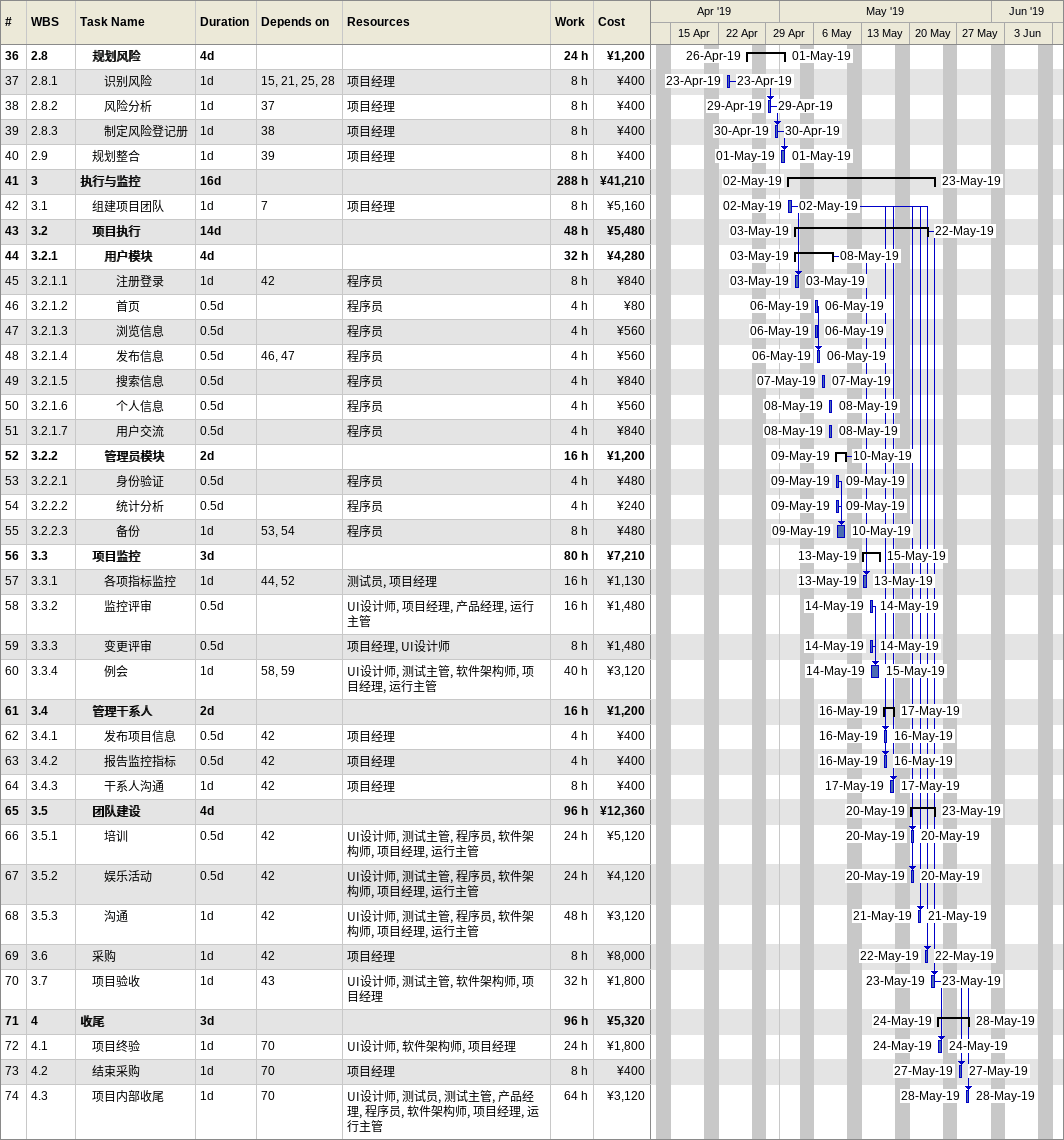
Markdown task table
| ID | WBS | Task | Duration | Start | Finish | Predecessors | Resources | Work (h) | Cost (¥) |
|---|---|---|---|---|---|---|---|---|---|
| 36 | 2.8 | **规划风险** | 4d | 2019-04-26 | 2019-05-01 |  |  | 24 | 1200 |
| 37 | 2.8.1 | 识别风险 | 1d | 2019-04-23 | 2019-04-23 | 15, 21, 25, 28 | 项目经理 | 8 | 400 |
| 38 | 2.8.2 | 风险分析 | 1d | 2019-04-29 | 2019-04-29 | 37 | 项目经理 | 8 | 400 |
| 39 | 2.8.3 | 制定风险登记册 | 1d | 2019-04-30 | 2019-04-30 | 38 | 项目经理 | 8 | 400 |
| 40 | 2.9 | 规划整合 | 1d | 2019-05-01 | 2019-05-01 | 39 | 项目经理 | 8 | 400 |
| 41 | 3 | **执行与监控** | 16d | 2019-05-02 | 2019-05-23 |  |  | 288 | 41210 |
| 42 | 3.1 | 组建项目团队 | 1d | 2019-05-02 | 2019-05-02 | 7 | 项目经理 | 8 | 5160 |
| 43 | 3.2 | **项目执行** | 14d | 2019-05-03 | 2019-05-22 |  |  | 48 | 5480 |
| 44 | 3.2.1 | **用户模块** | 4d | 2019-05-03 | 2019-05-08 |  |  | 32 | 4280 |
| 45 | 3.2.1.1 | 注册登录 | 1d | 2019-05-03 | 2019-05-03 | 42 | 程序员 | 8 | 840 |
| 46 | 3.2.1.2 | 首页 | 0.5d | 2019-05-06 | 2019-05-06 |  | 程序员 | 4 | 80 |
| 47 | 3.2.1.3 | 浏览信息 | 0.5d | 2019-05-06 | 2019-05-06 |  | 程序员 | 4 | 560 |
| 48 | 3.2.1.4 | 发布信息 | 0.5d | 2019-05-06 | 2019-05-06 | 46, 47 | 程序员 | 4 | 560 |
| 49 | 3.2.1.5 | 搜索信息 | 0.5d | 2019-05-07 | 2019-05-07 |  | 程序员 | 4 | 840 |
| 50 | 3.2.1.6 | 个人信息 | 0.5d | 2019-05-08 | 2019-05-08 |  | 程序员 | 4 | 560 |
| 51 | 3.2.1.7 | 用户交流 | 0.5d | 2019-05-08 | 2019-05-08 |  | 程序员 | 4 | 840 |
| 52 | 3.2.2 | **管理员模块** | 2d | 2019-05-09 | 2019-05-10 |  |  | 16 | 1200 |
| 53 | 3.2.2.1 | 身份验证 | 0.5d | 2019-05-09 | 2019-05-09 |  | 程序员 | 4 | 480 |
| 54 | 3.2.2.2 | 统计分析 | 0.5d | 2019-05-09 | 2019-05-09 |  | 程序员 | 4 | 240 |
| 55 | 3.2.2.3 | 备份 | 1d | 2019-05-09 | 2019-05-10 | 53, 54 | 程序员 | 8 | 480 |
| 56 | 3.3 | **项目监控** | 3d | 2019-05-13 | 2019-05-15 |  |  | 80 | 7210 |
| 57 | 3.3.1 | 各项指标监控 | 1d | 2019-05-13 | 2019-05-13 | 44, 52 | 测试员, 项目经理 | 16 | 1130 |
| 58 | 3.3.2 | 监控评审 | 0.5d | 2019-05-14 | 2019-05-14 |  | UI设计师, 项目经理, 产品经理, 运行主管 | 16 | 1480 |
| 59 | 3.3.3 | 变更评审 | 0.5d | 2019-05-14 | 2019-05-14 |  | 项目经理, UI设计师 | 8 | 1480 |
| 60 | 3.3.4 | 例会 | 1d | 2019-05-14 | 2019-05-15 | 58, 59 | UI设计师, 测试主管, 软件架构师, 项目经理, 运行主管 | 40 | 3120 |
| 61 | 3.4 | **管理干系人** | 2d | 2019-05-16 | 2019-05-17 |  |  | 16 | 1200 |
| 62 | 3.4.1 | 发布项目信息 | 0.5d | 2019-05-16 | 2019-05-16 | 42 | 项目经理 | 4 | 400 |
| 63 | 3.4.2 | 报告监控指标 | 0.5d | 2019-05-16 | 2019-05-16 | 42 | 项目经理 | 4 | 400 |
| 64 | 3.4.3 | 干系人沟通 | 1d | 2019-05-17 | 2019-05-17 | 42 | 项目经理 | 8 | 400 |
| 65 | 3.5 | **团队建设** | 4d | 2019-05-20 | 2019-05-23 |  |  | 96 | 12360 |
| 66 | 3.5.1 | 培训 | 0.5d | 2019-05-20 | 2019-05-20 | 42 | UI设计师, 测试主管, 程序员, 软件架构师, 项目经理, 运行主管 | 24 | 5120 |
| 67 | 3.5.2 | 娱乐活动 | 0.5d | 2019-05-20 | 2019-05-20 | 42 | UI设计师, 测试主管, 程序员, 软件架构师, 项目经理, 运行主管 | 24 | 4120 |
| 68 | 3.5.3 | 沟通 | 1d | 2019-05-21 | 2019-05-21 | 42 | UI设计师, 测试主管, 程序员, 软件架构师, 项目经理, 运行主管 | 48 | 3120 |
| 69 | 3.6 | 采购 | 1d | 2019-05-22 | 2019-05-22 | 42 | 项目经理 | 8 | 8000 |
| 70 | 3.7 | 项目验收 | 1d | 2019-05-23 | 2019-05-23 | 43 | UI设计师, 测试主管, 软件架构师, 项目经理 | 32 | 1800 |
| 71 | 4 | **收尾** | 3d | 2019-05-24 | 2019-05-28 |  |  | 96 | 5320 |
| 72 | 4.1 | 项目终验 | 1d | 2019-05-24 | 2019-05-24 | 70 | UI设计师, 软件架构师, 项目经理 | 24 | 1800 |
| 73 | 4.2 | 结束采购 | 1d | 2019-05-27 | 2019-05-27 | 70 | 项目经理 | 8 | 400 |
| 74 | 4.3 | 项目内部收尾 | 1d | 2019-05-28 | 2019-05-28 | 70 | UI设计师, 测试员, 测试主管, 产品经理, 程序员, 软件架构师, 项目经理, 运行主管 | 64 | 3120 |
